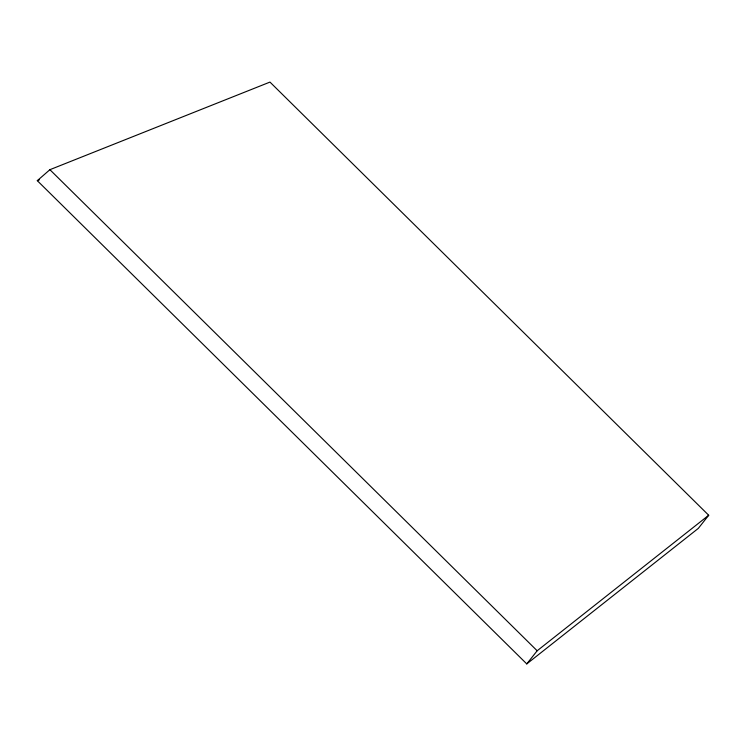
<?xml version="1.0" encoding="UTF-8"?>
<svg xmlns="http://www.w3.org/2000/svg" width="746" height="746" viewBox="0 0 746 746"><rect width="100%" height="100%" fill="white"/><g stroke="black" fill="none" stroke-linecap="round" stroke-linejoin="round"><path stroke-width="1.12" d="M526.769 663.912L537.167 650.773L708.7 515.253L269.968 82.088L49.898 169.687L37.3 180.663L526.769 663.912L698.303 528.392L708.7 515.253M37.3 180.663L39.454 179.795M49.898 169.687L537.167 650.773"/></g></svg>
